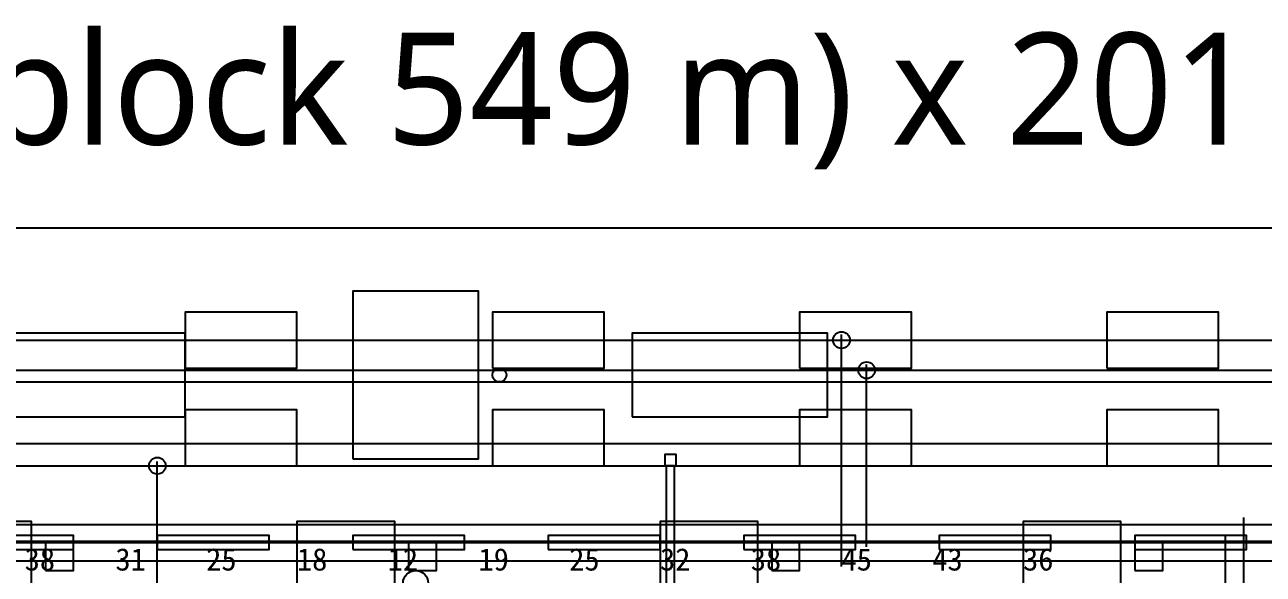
# Model space of a CAD drawing. Header units: metres. Extents: x -1640 to 1560, y -268 to 2338.
# Drawn here: x -321.5 to -232.8, y 2117.2 to 2156.6 of the extents above; entities that cross this region are included whole.
import ezdxf

# ---------------------------------------------------------------- set-up
doc = ezdxf.new("R2010")
doc.units = ezdxf.units.M
for name, color, linetype in [('1F_EHS_EXIT_DOOR_CONCEPT', 3, 'Continuous'), ('1F_EHS_EXTINGUISHER_HYDRANT_CABINET_CONCEPT', 1, 'Continuous'), ('1F_ELEC', 6, 'Continuous'), ('1F_SUPPORT', 4, 'Continuous'), ('2F_EHS_EXIT_DOOR_CONCEPT', 3, 'Continuous'), ('2F_EHS_EXTINGUISHER_HYDRANT_CABINET_CONCEPT', 1, 'Continuous'), ('2F_SUPPORT', 4, 'Continuous'), ('3F_EHS_EGRESS_DIST_M', 2, 'Continuous'), ('3F_EHS_EXIT_DOOR_CONCEPT', 3, 'Continuous'), ('3F_EHS_EXTINGUISHER_HYDRANT_CABINET_CONCEPT', 1, 'Continuous'), ('3F_SUPPORT', 4, 'Continuous'), ('4F_DCC', 3, 'Continuous'), ('4F_MAU', 2, 'Continuous'), ('4F_SUPPORT', 4, 'Continuous'), ('5F_EHS_EXIT_DOOR_CONCEPT', 3, 'Continuous'), ('5F_EHS_EXTINGUISHER_HYDRANT_CABINET_CONCEPT', 1, 'Continuous'), ('5F_ELEC', 6, 'Continuous'), ('5F_SUPPORT', 4, 'Continuous'), ('6F_EHS_EXIT_DOOR_CONCEPT', 3, 'Continuous'), ('6F_EHS_EXTINGUISHER_HYDRANT_CABINET_CONCEPT', 1, 'Continuous'), ('6F_SUPPORT', 4, 'Continuous'), ('7F_EHS_EGRESS_DIST_M', 2, 'Continuous'), ('7F_EHS_EXIT_DOOR_CONCEPT', 3, 'Continuous'), ('7F_EHS_EXTINGUISHER_HYDRANT_CABINET_CONCEPT', 1, 'Continuous'), ('7F_SUPPORT', 4, 'Continuous'), ('8F_DCC', 3, 'Continuous'), ('8F_MAU', 2, 'Continuous'), ('8F_SUPPORT', 4, 'Continuous'), ('EHS_TREATED_EXHAUST', 30, 'Continuous'), ('OUTLINE', 7, 'Continuous'), ('RF_RSC', 4, 'Continuous'), ('RF_STACK', 2, 'Continuous'), ('TEXT', 7, 'Continuous'), ('UTIL_CHW.R_CONCEPT', 2, 'Continuous'), ('UTIL_CHW.S_CONCEPT', 1, 'Continuous'), ('UTIL_ELEC.EMERG_CONCEPT', 4, 'Continuous'), ('UTIL_ELEC.LV_CONCEPT', 2, 'Continuous'), ('UTIL_ELEC.LV_RISER', 2, 'Continuous'), ('UTIL_ELEC.MV_CONCEPT', 1, 'Continuous'), ('UTIL_ELEC.UPS_CONCEPT', 3, 'Continuous'), ('UTIL_EXH.HEAT_CONCEPT', 1, 'Continuous'), ('UTIL_EXH.HEAT_RISER', 1, 'Continuous'), ('UTIL_EXH.VOC_CONCEPT', 6, 'Continuous'), ('UTIL_EXH.VOC_RISER', 6, 'Continuous')]:
    doc.layers.add(name, color=color, linetype=linetype)
doc.styles.add('KO', font='malgun.ttf')

msp = doc.modelspace()

# ---------------------------------------------------------------- linework, layer by layer
at = {"layer": '1F_EHS_EXIT_DOOR_CONCEPT'}
msp.add_circle((-293.5, 2116.6), 0.9, dxfattribs=at)
at = {"layer": '1F_EHS_EXTINGUISHER_HYDRANT_CABINET_CONCEPT'}
msp.add_circle((-287.5, 2131.5), 0.5, dxfattribs=at)
at = {"layer": '1F_ELEC'}
for points in [[(-310, 2132), (-302, 2132), (-302, 2136), (-310, 2136)], [(-288, 2132), (-280, 2132), (-280, 2136), (-288, 2136)], [(-266, 2132), (-258, 2132), (-258, 2136), (-266, 2136)], [(-244, 2132), (-236, 2132), (-236, 2136), (-244, 2136)], [(-310, 2125), (-302, 2125), (-302, 2129), (-310, 2129)], [(-288, 2125), (-280, 2125), (-280, 2129), (-288, 2129)], [(-266, 2125), (-258, 2125), (-258, 2129), (-266, 2129)], [(-244, 2125), (-236, 2125), (-236, 2129), (-244, 2129)]]:
    msp.add_lwpolyline(points, close=True, dxfattribs=at)
at = {"layer": '1F_SUPPORT'}
msp.add_lwpolyline([(-298, 2125.5), (-289, 2125.5), (-289, 2137.5), (-298, 2137.5)], close=True, dxfattribs=at)
at = {"layer": '2F_EHS_EXIT_DOOR_CONCEPT'}
msp.add_circle((-293.5, 2116.6), 0.9, dxfattribs=at)
at = {"layer": '2F_EHS_EXTINGUISHER_HYDRANT_CABINET_CONCEPT'}
msp.add_circle((-287.5, 2131.5), 0.5, dxfattribs=at)
at = {"layer": '2F_SUPPORT'}
msp.add_lwpolyline([(-298, 2125.5), (-289, 2125.5), (-289, 2137.5), (-298, 2137.5)], close=True, dxfattribs=at)
at = {"layer": '3F_EHS_EXIT_DOOR_CONCEPT'}
msp.add_circle((-293.5, 2116.6), 0.9, dxfattribs=at)
at = {"layer": '3F_EHS_EXTINGUISHER_HYDRANT_CABINET_CONCEPT'}
msp.add_circle((-287.5, 2131.5), 0.5, dxfattribs=at)
at = {"layer": '3F_SUPPORT'}
msp.add_lwpolyline([(-298, 2125.5), (-289, 2125.5), (-289, 2137.5), (-298, 2137.5)], close=True, dxfattribs=at)
at = {"layer": '4F_DCC'}
for points in [[(-326, 2119), (-318, 2119), (-318, 2120), (-326, 2120)], [(-312, 2119), (-304, 2119), (-304, 2120), (-312, 2120)], [(-298, 2119), (-290, 2119), (-290, 2120), (-298, 2120)], [(-284, 2119), (-276, 2119), (-276, 2120), (-284, 2120)], [(-270, 2119), (-262, 2119), (-262, 2120), (-270, 2120)], [(-256, 2119), (-248, 2119), (-248, 2120), (-256, 2120)], [(-242, 2119), (-234, 2119), (-234, 2120), (-242, 2120)]]:
    msp.add_lwpolyline(points, close=True, dxfattribs=at)
at = {"layer": '4F_MAU'}
for points in [[(-324, 2128.5), (-310, 2128.5), (-310, 2134.5), (-324, 2134.5)], [(-278, 2128.5), (-264, 2128.5), (-264, 2134.5), (-278, 2134.5)]]:
    msp.add_lwpolyline(points, close=True, dxfattribs=at)
at = {"layer": '4F_SUPPORT'}
msp.add_lwpolyline([(-298, 2125.5), (-289, 2125.5), (-289, 2137.5), (-298, 2137.5)], close=True, dxfattribs=at)
at = {"layer": '5F_EHS_EXIT_DOOR_CONCEPT'}
msp.add_circle((-293.5, 2116.6), 0.9, dxfattribs=at)
at = {"layer": '5F_EHS_EXTINGUISHER_HYDRANT_CABINET_CONCEPT'}
msp.add_circle((-287.5, 2131.5), 0.5, dxfattribs=at)
at = {"layer": '5F_ELEC'}
for points in [[(-310, 2132), (-302, 2132), (-302, 2136), (-310, 2136)], [(-288, 2132), (-280, 2132), (-280, 2136), (-288, 2136)], [(-266, 2132), (-258, 2132), (-258, 2136), (-266, 2136)], [(-244, 2132), (-236, 2132), (-236, 2136), (-244, 2136)], [(-310, 2125), (-302, 2125), (-302, 2129), (-310, 2129)], [(-288, 2125), (-280, 2125), (-280, 2129), (-288, 2129)], [(-266, 2125), (-258, 2125), (-258, 2129), (-266, 2129)], [(-244, 2125), (-236, 2125), (-236, 2129), (-244, 2129)]]:
    msp.add_lwpolyline(points, close=True, dxfattribs=at)
at = {"layer": '5F_SUPPORT'}
msp.add_lwpolyline([(-298, 2125.5), (-289, 2125.5), (-289, 2137.5), (-298, 2137.5)], close=True, dxfattribs=at)
at = {"layer": '6F_EHS_EXIT_DOOR_CONCEPT'}
msp.add_circle((-293.5, 2116.6), 0.9, dxfattribs=at)
at = {"layer": '6F_EHS_EXTINGUISHER_HYDRANT_CABINET_CONCEPT'}
msp.add_circle((-287.5, 2131.5), 0.5, dxfattribs=at)
at = {"layer": '6F_SUPPORT'}
msp.add_lwpolyline([(-298, 2125.5), (-289, 2125.5), (-289, 2137.5), (-298, 2137.5)], close=True, dxfattribs=at)
at = {"layer": '7F_EHS_EXIT_DOOR_CONCEPT'}
msp.add_circle((-293.5, 2116.6), 0.9, dxfattribs=at)
at = {"layer": '7F_EHS_EXTINGUISHER_HYDRANT_CABINET_CONCEPT'}
msp.add_circle((-287.5, 2131.5), 0.5, dxfattribs=at)
at = {"layer": '7F_SUPPORT'}
msp.add_lwpolyline([(-298, 2125.5), (-289, 2125.5), (-289, 2137.5), (-298, 2137.5)], close=True, dxfattribs=at)
at = {"layer": '8F_DCC'}
for points in [[(-326, 2119), (-318, 2119), (-318, 2120), (-326, 2120)], [(-312, 2119), (-304, 2119), (-304, 2120), (-312, 2120)], [(-298, 2119), (-290, 2119), (-290, 2120), (-298, 2120)], [(-284, 2119), (-276, 2119), (-276, 2120), (-284, 2120)], [(-270, 2119), (-262, 2119), (-262, 2120), (-270, 2120)], [(-256, 2119), (-248, 2119), (-248, 2120), (-256, 2120)], [(-242, 2119), (-234, 2119), (-234, 2120), (-242, 2120)]]:
    msp.add_lwpolyline(points, close=True, dxfattribs=at)
at = {"layer": '8F_MAU'}
for points in [[(-324, 2128.5), (-310, 2128.5), (-310, 2134.5), (-324, 2134.5)], [(-278, 2128.5), (-264, 2128.5), (-264, 2134.5), (-278, 2134.5)]]:
    msp.add_lwpolyline(points, close=True, dxfattribs=at)
at = {"layer": '8F_SUPPORT'}
msp.add_lwpolyline([(-298, 2125.5), (-289, 2125.5), (-289, 2137.5), (-298, 2137.5)], close=True, dxfattribs=at)
at = {"layer": 'EHS_TREATED_EXHAUST'}
for points in [[(-275.65, 2125), (-274.85, 2125), (-274.85, 2125.8), (-275.65, 2125.8)], [(-275.65, 2125), (-274.85, 2125), (-274.85, 2125.8), (-275.65, 2125.8)], [(-275.55, 1970), (-274.95, 1970), (-274.95, 2125), (-275.55, 2125)], [(-275.55, 1970), (-274.95, 1970), (-274.95, 2125), (-275.55, 2125)]]:
    msp.add_lwpolyline(points, close=True, dxfattribs=at)
at = {"layer": 'OUTLINE'}
msp.add_lwpolyline([(-498, 1941), (51, 1941), (51, 2142), (-498, 2142)], close=True, dxfattribs=at)
at = {"layer": 'RF_RSC'}
for points in [[(-328, 2116), (-321, 2116), (-321, 2121), (-328, 2121)], [(-302, 2116), (-295, 2116), (-295, 2121), (-302, 2121)], [(-276, 2116), (-269, 2116), (-269, 2121), (-276, 2121)], [(-250, 2116), (-243, 2116), (-243, 2121), (-250, 2121)]]:
    msp.add_lwpolyline(points, close=True, dxfattribs=at)
at = {"layer": 'RF_STACK'}
for points in [[(-320, 2117.5), (-318, 2117.5), (-318, 2119.5), (-320, 2119.5)], [(-294, 2117.5), (-292, 2117.5), (-292, 2119.5), (-294, 2119.5)], [(-268, 2117.5), (-266, 2117.5), (-266, 2119.5), (-268, 2119.5)], [(-242, 2117.5), (-240, 2117.5), (-240, 2119.5), (-242, 2119.5)]]:
    msp.add_lwpolyline(points, close=True, dxfattribs=at)
at = {"layer": 'UTIL_CHW.R_CONCEPT'}
for p, q in [((-467.2, 2120.8), (-1.2, 2120.8)), ((-467.2, 2120.8), (-1.2, 2120.8)), ((-234.2, 1964.3), (-234.2, 2121.3)), ((-234.2, 1964.3), (-234.2, 2121.3))]:
    msp.add_line(p, q, dxfattribs=at)
at = {"layer": 'UTIL_CHW.S_CONCEPT'}
for p, q in [((-235.5, 1963), (-235.5, 2120)), ((-235.5, 1963), (-235.5, 2120)), ((-468.5, 2119.5), (-2.5, 2119.5)), ((-468.5, 2119.5), (-2.5, 2119.5))]:
    msp.add_line(p, q, dxfattribs=at)
at = {"layer": 'UTIL_ELEC.EMERG_CONCEPT'}
for p in [(-476.3, 2134), (-472.3, 2134)]:
    msp.add_line(p, (-4.7, 2134), dxfattribs=at)
at = {"layer": 'UTIL_ELEC.LV_CONCEPT'}
msp.add_line((-312, 1971.7), (-312, 2125.3), dxfattribs=at)
msp.add_line((-312, 1971.7), (-312, 2125.3), dxfattribs=at)
at = {"layer": 'UTIL_ELEC.LV_RISER'}
msp.add_circle((-312, 2125), 0.6, dxfattribs=at)
msp.add_circle((-312, 2125), 0.6, dxfattribs=at)
at = {"layer": 'UTIL_ELEC.MV_CONCEPT'}
for p, q in [((-474.4, 2126.6), (-4.6, 2126.6)), ((-474.4, 2126.6), (-4.6, 2126.6)), ((-474.4, 2125), (-4.6, 2125)), ((-474.4, 2125), (-4.6, 2125))]:
    msp.add_line(p, q, dxfattribs=at)
at = {"layer": 'UTIL_ELEC.UPS_CONCEPT'}
msp.add_line((-446.3, 2131), (-4.7, 2131), dxfattribs=at)
msp.add_line((-446.3, 2131), (-4.7, 2131), dxfattribs=at)
at = {"layer": 'UTIL_EXH.HEAT_CONCEPT'}
for p, q in [((-261.2, 2119.2), (-261.2, 2132.24)), ((-261.2, 2119.2), (-261.2, 2132.24)), ((-458.55, 2131.84), (6.55, 2131.84)), ((-470.4, 2119.6), (-0.6, 2119.6)), ((-470.4, 2119.6), (-0.6, 2119.6))]:
    msp.add_line(p, q, dxfattribs=at)
at = {"layer": 'UTIL_EXH.HEAT_RISER'}
msp.add_circle((-261.2, 2131.84), 0.6, dxfattribs=at)
at = {"layer": 'UTIL_EXH.VOC_CONCEPT'}
for p, q in [((-458.55, 2134), (6.55, 2134)), ((-263, 2117.8), (-263, 2134.4)), ((-263, 2117.8), (-263, 2134.4)), ((-470.4, 2118.2), (-0.6, 2118.2)), ((-470.4, 2118.2), (-0.6, 2118.2))]:
    msp.add_line(p, q, dxfattribs=at)
at = {"layer": 'UTIL_EXH.VOC_RISER'}
msp.add_circle((-263, 2134), 0.6, dxfattribs=at)

# ---------------------------------------------------------------- texts
at = {"layer": '3F_EHS_EGRESS_DIST_M'}
for s, p in [('38', (-321.5, 2117.5)), ('31', (-315, 2117.5)), ('25', (-308.5, 2117.5)), ('18', (-302, 2117.5)), ('12', (-295.5, 2117.5)), ('19', (-289, 2117.5)), ('25', (-282.5, 2117.5)), ('32', (-276, 2117.5)), ('38', (-269.5, 2117.5)), ('45', (-263, 2117.5)), ('43', (-256.5, 2117.5)), ('36', (-250, 2117.5))]:
    msp.add_text(s, height=1.6, dxfattribs=at).set_placement(p)
at = {"layer": '7F_EHS_EGRESS_DIST_M'}
for s, p in [('38', (-321.5, 2117.5)), ('31', (-315, 2117.5)), ('25', (-308.5, 2117.5)), ('18', (-302, 2117.5)), ('12', (-295.5, 2117.5)), ('19', (-289, 2117.5)), ('25', (-282.5, 2117.5)), ('32', (-276, 2117.5)), ('38', (-269.5, 2117.5)), ('45', (-263, 2117.5)), ('43', (-256.5, 2117.5)), ('36', (-250, 2117.5))]:
    msp.add_text(s, height=1.6, dxfattribs=at).set_placement(p)
at = {"layer": 'TEXT', "style": 'KO'}
msp.add_text('P1 FAB  main body 519 m (incl. end block 549 m) x 201 m  [measured from satellite imagery]', height=8, dxfattribs=at).set_placement((-498, 2148))

doc.saveas('drawing.dxf')
